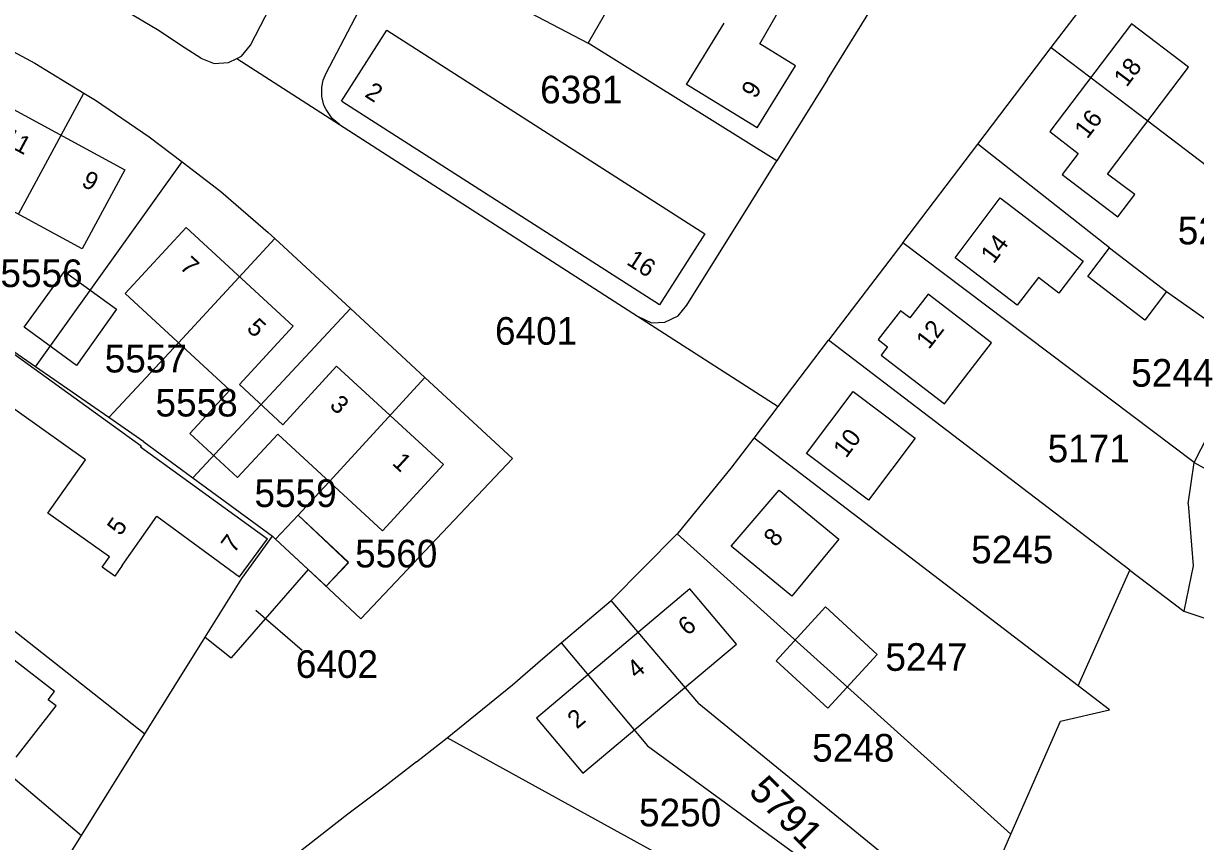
# Model space of a CAD drawing. Extents: x 191922 to 199923, y 328959 to 333350.
# Drawn here: x 196503.4 to 196617.8, y 331390.7 to 331470.6 of the extents above; entities that cross this region are included whole.
import ezdxf

# ---------------------------------------------------------------- set-up
doc = ezdxf.new("R2010")
doc.units = 0
for name, color, linetype in [('bouwvlak', 7, 'Continuous'), ('enkelbestemming', 7, 'Continuous'), ('Level 18', 7, 'Continuous'), ('Level 6', 7, 'Continuous'), ('maatvoering - maximum aantal wooneenheden', 7, 'Continuous'), ('recreatiewoning', 7, 'Continuous')]:
    doc.layers.add(name, color=color, linetype=linetype)

msp = doc.modelspace()

# ---------------------------------------------------------------- linework, layer by layer
at = {"layer": 'bouwvlak'}
msp.add_line((196530.59, 331409.34), (196526.04, 331413.27), dxfattribs=at)
at = {"layer": 'Level 18'}
msp.add_lwpolyline([(196527.99, 331420.24), (196532.92, 331415.63), (196535.11, 331417.97), (196530.2, 331422.58)], dxfattribs=at)
at = {"layer": 'Level 6'}
for p, q in [((196558.51, 331468.66), (196570.96, 331490.42)), ((196532.93, 331465.73), (196539.65, 331478.57)), ((196539.65, 331478.57), (196558.51, 331468.66)), ((196581.9, 331465.14), (196590.15, 331478.56)), ((196603.73, 331468.24), (196610.95, 331477.74)), ((196525.53, 331468.49), (196529.65, 331476.42)), ((196516.45, 331469.97), (196513.43, 331471.78)), ((196519.14, 331468.18), (196516.45, 331469.97)), ((196501.51, 331468.33), (196504.46, 331466.72)), ((196520.67, 331467.2), (196519.14, 331468.18)), ((196524.64, 331467.4), (196525.53, 331468.49)), ((196576.95, 331457.18), (196558.51, 331468.66)), ((196596.56, 331458.82), (196603.73, 331468.24)), ((196603.73, 331468.24), (196613.18, 331461.09)), ((196504.46, 331466.72), (196509.27, 331463.8)), ((196520.67, 331467.2), (196521.98, 331466.7)), ((196521.98, 331466.7), (196523.38, 331466.77)), ((196523.38, 331466.77), (196524.21, 331467.19)), ((196524.21, 331467.19), (196524.64, 331467.4)), ((196524.21, 331467.19), (196534.24, 331460.73)), ((196532.64, 331465.05), (196532.93, 331465.73)), ((196532.5, 331463.46), (196532.51, 331464.37)), ((196532.51, 331464.37), (196532.64, 331465.05)), ((196581.9, 331465.14), (196576.95, 331457.18)), ((196502.88, 331451.96), (196509.27, 331463.8)), ((196509.27, 331463.8), (196510.39, 331463.12)), ((196510.39, 331463.12), (196515.65, 331459.54)), ((196532.59, 331463.04), (196532.5, 331463.46)), ((196532.71, 331462.61), (196532.59, 331463.04)), ((196532.92, 331462.18), (196532.71, 331462.61)), ((196533.52, 331461.33), (196532.92, 331462.18)), ((196534.24, 331460.73), (196533.52, 331461.33)), ((196534.24, 331460.73), (196563.34, 331442.01)), ((196613.18, 331461.09), (196628.21, 331449.59)), ((196515.65, 331459.54), (196518.86, 331457.08)), ((196589.23, 331449.18), (196596.56, 331458.82)), ((196609.43, 331448.68), (196596.56, 331458.82)), ((196504.52, 331437.06), (196518.86, 331457.08)), ((196518.86, 331457.08), (196522.64, 331454.17)), ((196574.44, 331453.15), (196576.95, 331457.18)), ((196522.64, 331454.17), (196527.26, 331450.18)), ((196568.15, 331443.08), (196574.44, 331453.15)), ((196518.5, 331439.4), (196527.92, 331449.58)), ((196527.26, 331450.18), (196527.92, 331449.58)), ((196527.92, 331449.58), (196535.3, 331442.75)), ((196589.23, 331449.18), (196581.99, 331439.66)), ((196617.71, 331427.72), (196589.23, 331449.18)), ((196609.43, 331448.68), (196614.99, 331444.41)), ((196614.99, 331444.41), (196623.22, 331438.61)), ((196519.9, 331426.23), (196535.3, 331442.75)), ((196535.3, 331442.75), (196542.57, 331436.02)), ((196567.29, 331442.05), (196568.15, 331443.08)), ((196504.52, 331437.06), (196497.35, 331442.02)), ((196563.34, 331442.01), (196577.06, 331433.18)), ((196563.34, 331442.01), (196564.69, 331441.37)), ((196564.69, 331441.37), (196566.01, 331441.42)), ((196566.01, 331441.42), (196567.29, 331442.05)), ((196511.7, 331432.1), (196518.5, 331439.4)), ((196577.06, 331433.18), (196581.99, 331439.66)), ((196611.43, 331417.21), (196581.99, 331439.66)), ((196617.71, 331427.72), (196623.22, 331438.61)), ((196511.7, 331432.1), (196504.52, 331437.06)), ((196533.22, 331425.84), (196542.57, 331436.02)), ((196542.57, 331436.02), (196551.12, 331428.11)), ((196515.13, 331429.73), (196511.7, 331432.1)), ((196574.71, 331430.09), (196577.06, 331433.18)), ((196572.49, 331427.17), (196574.71, 331430.09)), ((196606.37, 331405.92), (196574.71, 331430.09)), ((196515.13, 331429.73), (196519.9, 331426.23)), ((196536.32, 331412.44), (196551.12, 331428.11)), ((196617.12, 331423.68), (196617.71, 331427.72)), ((196617.71, 331427.72), (196630.36, 331420.57)), ((196567.31, 331420.83), (196572.49, 331427.17)), ((196519.9, 331426.23), (196527.69, 331420.53)), ((196531.81, 331424.33), (196533.22, 331425.84)), ((196530.2, 331422.58), (196531.81, 331424.33)), ((196487.62, 331422.97), (196515.2, 331401.21)), ((196617.12, 331423.68), (196617.61, 331417.64)), ((196527.99, 331420.24), (196530.2, 331422.58)), ((196560.77, 331414.23), (196567.22, 331420.74)), ((196567.22, 331420.74), (196567.31, 331420.83)), ((196567.22, 331420.74), (196599.8, 331391.41)), ((196524.67, 331416.4), (196527.69, 331420.53)), ((196527.99, 331420.24), (196527.69, 331420.53)), ((196531.16, 331417.28), (196527.99, 331420.24)), ((196531.16, 331417.28), (196523.65, 331408.64)), ((196536.32, 331412.44), (196531.16, 331417.28)), ((196606.37, 331405.92), (196611.43, 331417.21)), ((196611.43, 331417.21), (196616.7, 331413.19)), ((196617.61, 331417.64), (196616.7, 331413.19)), ((196521.09, 331410.65), (196524.67, 331416.4)), ((196555.89, 331410.1), (196560.77, 331414.23)), ((196569.32, 331404.19), (196560.77, 331414.23)), ((196616.7, 331413.19), (196626.38, 331409.98)), ((196515.2, 331401.21), (196521.09, 331410.65)), ((196521.09, 331410.65), (196523.65, 331408.64)), ((196554.09, 331408.58), (196555.89, 331410.1)), ((196555.89, 331410.1), (196564.31, 331400.06)), ((196551.13, 331406.01), (196554.09, 331408.58)), ((196544.75, 331400.84), (196551.13, 331406.01)), ((196609.43, 331403.57), (196606.37, 331405.92)), ((196569.32, 331404.19), (196591.72, 331385.92)), ((196604.64, 331402.47), (196609.43, 331403.57)), ((196599.8, 331391.41), (196604.64, 331402.47)), ((196509.02, 331391.3), (196515.2, 331401.21)), ((196541.73, 331398.48), (196544.75, 331400.84)), ((196570.8, 331386.49), (196544.75, 331400.84)), ((196564.31, 331400.06), (196582.33, 331386.9)), ((196500.1, 331398.85), (196509.02, 331391.3)), ((196541.73, 331398.48), (196538.68, 331396.1)), ((196538.68, 331396.1), (196535.03, 331393.36)), ((196535.03, 331393.36), (196526.55, 331386.76)), ((196503.04, 331381.73), (196509.02, 331391.3)), ((196595.9, 331382.51), (196599.8, 331391.41))]:
    msp.add_line(p, q, dxfattribs=at)
at = {"layer": 'recreatiewoning'}
for p, q in [((196575.28, 331468.61), (196578.39, 331474.04)), ((196534.43, 331463), (196538.86, 331469.95)), ((196538.86, 331469.95), (196569.9, 331450.06)), ((196568.1, 331464.65), (196571.78, 331470.64)), ((196611.57, 331470.55), (196603.59, 331460.03)), ((196617.15, 331466.33), (196611.57, 331470.55)), ((196578.77, 331466.46), (196575.28, 331468.61)), ((196575.03, 331460.41), (196578.77, 331466.46)), ((196609.23, 331455.89), (196617.15, 331466.33)), ((196575.03, 331460.41), (196568.1, 331464.65)), ((196500.81, 331463.03), (196513.25, 331456.3)), ((196565.47, 331443.11), (196534.45, 331462.99)), ((196603.59, 331460.03), (196606.38, 331457.91)), ((196606.38, 331457.91), (196604.8, 331455.83)), ((196513.25, 331456.3), (196509.09, 331448.6)), ((196509.09, 331448.6), (196496.65, 331455.32)), ((196604.8, 331455.83), (196610.24, 331451.71)), ((196611.89, 331453.88), (196609.23, 331455.89)), ((196610.24, 331451.71), (196611.89, 331453.88)), ((196594.35, 331447.71), (196598.75, 331453.57)), ((196598.75, 331453.57), (196606.86, 331447.38)), ((196513.29, 331444.22), (196519.26, 331450.68)), ((196519.26, 331450.68), (196529.71, 331441.04)), ((196569.9, 331450.06), (196565.47, 331443.11)), ((196607.3, 331445.89), (196609.43, 331448.68)), ((196609.43, 331448.68), (196614.99, 331444.41)), ((196600.42, 331443.07), (196594.35, 331447.71)), ((196606.86, 331447.38), (196604.48, 331444.26)), ((196503.42, 331440.93), (196507.38, 331446.38)), ((196507.38, 331446.38), (196512.46, 331442.69)), ((196612.87, 331441.63), (196607.3, 331445.89)), ((196602.49, 331445.78), (196600.42, 331443.07)), ((196604.48, 331444.26), (196602.49, 331445.78)), ((196523.51, 331434.78), (196513.29, 331444.22)), ((196591.71, 331444.17), (196589.92, 331441.84)), ((196597.92, 331439.4), (196591.71, 331444.17)), ((196614.99, 331444.41), (196612.87, 331441.63)), ((196512.46, 331442.69), (196508.54, 331437.2)), ((196589.01, 331442.53), (196586.85, 331439.72)), ((196589.92, 331441.84), (196589.01, 331442.53)), ((196508.54, 331437.2), (196503.42, 331440.93)), ((196529.71, 331441.04), (196524.45, 331435.35)), ((196586.85, 331439.72), (196587.75, 331439.02)), ((196587.75, 331439.02), (196587.13, 331438.21)), ((196593.33, 331433.44), (196597.92, 331439.4)), ((196501.71, 331438.84), (196514.84, 331429.33)), ((196587.13, 331438.21), (196593.33, 331433.44)), ((196528.69, 331431.41), (196533.93, 331437.11)), ((196533.93, 331437.11), (196544.37, 331427.52)), ((196509.43, 331427.99), (196499.15, 331435.27)), ((196519.6, 331430.54), (196523.51, 331434.78)), ((196524.45, 331435.35), (196528.69, 331431.41)), ((196579.84, 331428.61), (196584.41, 331434.64)), ((196584.41, 331434.64), (196590.44, 331430.08)), ((196524.26, 331426.24), (196519.6, 331430.54)), ((196528.19, 331430.49), (196524.26, 331426.24)), ((196538.41, 331421.04), (196528.19, 331430.49)), ((196590.44, 331430.08), (196585.88, 331424.04)), ((196514.84, 331429.33), (196514.78, 331429.24)), ((196514.78, 331429.24), (196527.18, 331420.26)), ((196505.74, 331422.78), (196509.43, 331427.99)), ((196544.37, 331427.52), (196538.41, 331421.04)), ((196585.88, 331424.04), (196579.84, 331428.61)), ((196572.49, 331419.53), (196577.17, 331425.03)), ((196577.17, 331425.03), (196583.01, 331420.22)), ((196511.75, 331418.52), (196505.74, 331422.78)), ((196513, 331417.66), (196516.37, 331422.46)), ((196516.37, 331422.46), (196524.47, 331416.55)), ((196527.99, 331420.24), (196530.2, 331422.58)), ((196535.11, 331417.93), (196530.2, 331422.58)), ((196524.47, 331416.55), (196527.18, 331420.26)), ((196532.92, 331415.63), (196527.99, 331420.24)), ((196578.42, 331414.65), (196572.49, 331419.53)), ((196583.01, 331420.22), (196578.42, 331414.65)), ((196511.03, 331417.51), (196511.75, 331418.52)), ((196512.27, 331416.62), (196511.03, 331417.51)), ((196513, 331417.66), (196512.27, 331416.62)), ((196535.11, 331417.93), (196532.92, 331415.63)), ((196568.45, 331415.37), (196553.46, 331402.75)), ((196572.99, 331409.99), (196568.45, 331415.37)), ((196576.86, 331408.34), (196581.68, 331413.61)), ((196581.68, 331413.61), (196586.74, 331408.98)), ((196558, 331397.36), (196572.99, 331409.99)), ((196506.39, 331405.36), (196502.46, 331408.42)), ((196581.92, 331403.71), (196576.86, 331408.34)), ((196586.74, 331408.98), (196581.92, 331403.71)), ((196505.76, 331404.55), (196506.39, 331405.36)), ((196502.66, 331398.95), (196506.54, 331403.94)), ((196506.54, 331403.94), (196505.76, 331404.55)), ((196553.46, 331402.75), (196558, 331397.36))]:
    msp.add_line(p, q, dxfattribs=at)

# ---------------------------------------------------------------- texts
at = {"layer": 'enkelbestemming'}
for s, p in [('6381', (196553.82, 331462.79)), ('5243', (196616.1, 331449.02)), ('5556', (196501.11, 331444.85)), ('6401', (196549.41, 331439.22)), ('5557', (196511.29, 331436.51)), ('5244', (196611.55, 331435.12)), ('5558', (196516.25, 331432.21)), ('5171', (196603.39, 331427.74)), ('5559', (196525.92, 331423.37)), ('5245', (196595.92, 331417.86)), ('5560', (196535.75, 331417.47)), ('6402', (196529.96, 331406.68)), ('5247', (196587.54, 331407.37)), ('5248', (196580.39, 331398.5)), ('5250', (196563.48, 331392.18))]:
    msp.add_text(s, height=2.7, dxfattribs=at).set_placement(p)
msp.add_text('5791', height=2.7, rotation=315.0405, dxfattribs=at).set_placement((196574.07, 331395.49))
at = {"layer": 'maatvoering - maximum aantal wooneenheden'}
for s, rotation, p in [('18', 52.8893, (196611.1, 331464.3)), ('2', 327.375, (196536.6, 331463.51)), ('9', 58.2986, (196574.85, 331463.17)), ('16', 52.8893, (196607.26, 331459.24)), ('11', 331.6138, (196501.18, 331458.96)), ('9', 331.6138, (196508.92, 331454.78)), ('14', 53.176, (196598.11, 331447.05)), ('16', 327.375, (196562.16, 331447.13)), ('7', 317.3522, (196518.53, 331446.73)), ('5', 317.3522, (196525.07, 331440.7)), ('12', 52.4419, (196591.79, 331438.69)), ('3', 317.4332, (196533.17, 331433.19)), ('10', 52.8893, (196583.7, 331428.07)), ('1', 317.4332, (196539.28, 331427.57)), ('5', 54.9422, (196512.83, 331420.47)), ('7', 53.8757, (196523.93, 331418.78)), ('8', 49.5852, (196576.82, 331419.38)), ('6', 40.0478, (196568.21, 331410.73)), ('4', 40.0478, (196563.23, 331406.53)), ('2', 40.0478, (196557.41, 331401.63))]:
    msp.add_text(s, height=1.75, rotation=rotation, dxfattribs=at).set_placement(p)

doc.saveas('drawing.dxf')
